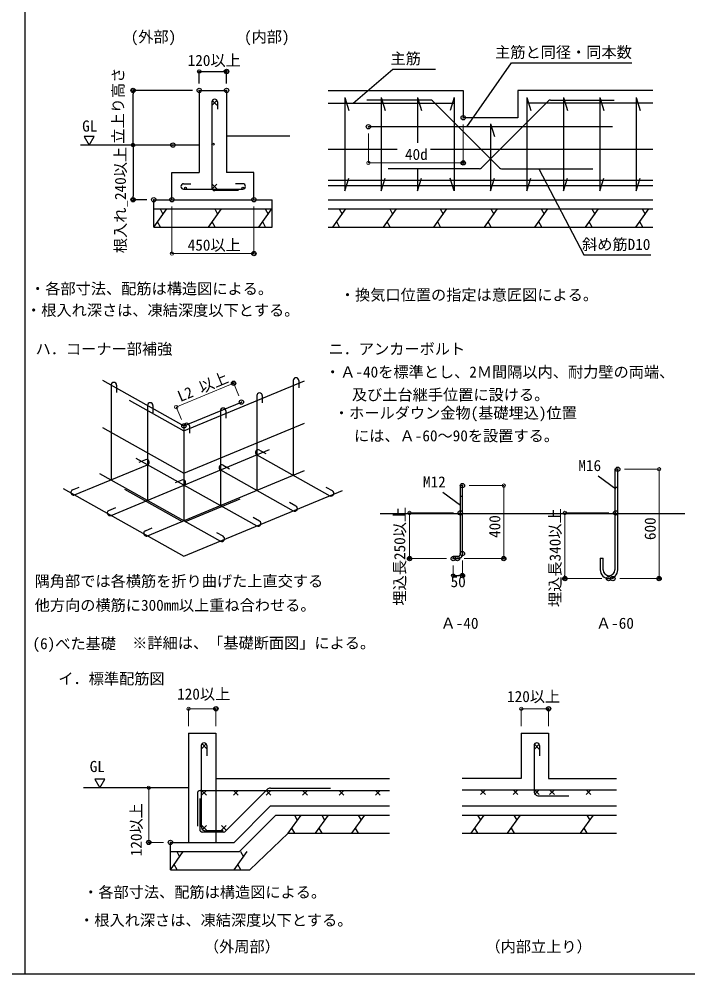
# Model space of a CAD drawing. Units: millimetres on the paper. Extents: x -183 to 185, y -106 to 144.
# Drawn here: x -91.8 to 0.7, y -106 to 26 of the extents above; entities that cross this region are included whole.
import ezdxf
from ezdxf.enums import TextEntityAlignment as Align

# ---------------------------------------------------------------- set-up
doc = ezdxf.new("R2010")
doc.units = ezdxf.units.MM
doc.header["$PDMODE"] = 32
doc.header["$PDSIZE"] = 0.6
doc.layers.add('0-2_文字', color=7, linetype='Continuous', lineweight=25)
doc.styles.add('ＭＳ ゴシック', font='')
doc.styles.get('ＭＳ ゴシック').set_extended_font_data('MS Gothic')

msp = doc.modelspace()

# ---------------------------------------------------------------- linework, layer by layer
at = {"layer": '0-2_文字'}
for p, q in [((-90.966, 138.643), (-90.966, -106.049)), ((-29.807, 11.077), (-23.655, 19.934)), ((-23.655, 19.934), (-7.026, 19.934)), ((-66.832, 17.062), (-66.832, 18.764)), ((-63.052, 18.725), (-63.525, 18.725)), ((-63.052, 17.062), (-63.052, 18.764)), ((-45.565, 14.353), (-40.081, 19.057)), ((-40.081, 19.057), (-34.14, 19.057)), ((-67.777, 16.117), (-76.028, 16.117)), ((-75.989, 16.117), (-75.989, 15.644)), ((-66.832, 16.117), (-63.052, 16.117)), ((-66.832, 16.117), (-66.832, 4.777)), ((-63.052, 16.117), (-63.052, 4.777)), ((-49.021, 16.117), (-30.331, 16.117)), ((-30.331, 16.117), (-30.331, 12.337)), ((-22.771, 16.117), (-22.771, 12.337)), ((-4.082, 16.117), (-22.771, 16.117)), ((-64.412, 14.083), (-65.063, 14.734)), ((-65.063, 14.083), (-64.412, 14.734)), ((-46.711, 15.109), (-46.158, 13.334)), ((-46.711, 15.109), (-46.711, 2.2)), ((-34.85, 14.767), (-43.67, 14.767)), ((-41.671, 15.109), (-41.118, 13.334)), ((-41.671, 15.109), (-41.671, 2.2)), ((-36.631, 15.109), (-36.078, 13.334)), ((-36.631, 15.109), (-36.631, 8.855)), ((-34.583, 14.656), (-25.308, 5.381)), ((-31.591, 15.109), (-32.145, 13.334)), ((-31.591, 15.109), (-31.591, 2.2)), ((-18.52, 14.656), (-27.794, 5.381)), ((-21.511, 15.109), (-20.958, 13.334)), ((-21.511, 15.109), (-21.511, 2.2)), ((-18.252, 14.767), (-9.432, 14.767)), ((-16.471, 15.109), (-15.918, 13.334)), ((-16.471, 15.109), (-16.471, 2.2)), ((-11.431, 15.109), (-10.878, 13.334)), ((-11.431, 15.109), (-11.431, 2.2)), ((-6.391, 15.109), (-5.838, 13.334)), ((-6.391, 15.109), (-6.391, 2.2)), ((-65.076, 14.518), (-65.076, 2.626)), ((-64.32, 14.518), (-64.32, 13.51)), ((-49.021, 14.353), (-31.591, 14.353)), ((-4.082, 14.353), (-21.511, 14.353)), ((-22.771, 12.337), (-30.331, 12.337)), ((-9.667, 11.077), (-43.435, 11.077)), ((-26.551, 11.489), (-25.998, 9.714)), ((-26.551, 11.489), (-26.551, 2.2)), ((-82.732, 9.752), (-82.042, 8.557)), ((-81.352, 9.752), (-82.732, 9.752)), ((-82.042, 8.557), (-81.352, 9.752)), ((-63.052, 9.817), (-54.292, 9.817)), ((-66.832, 8.557), (-83.239, 8.557)), ((-71.431, 8.557), (-76.028, 8.557)), ((-71.431, 8.557), (-76.028, 8.557)), ((-49.021, 7.96), (-39.441, 7.96)), ((-34.834, 7.96), (-4.082, 7.96)), ((-36.631, 5.332), (-36.631, 2.2)), ((-70.612, 4.777), (-66.832, 4.777)), ((-70.612, 0.997), (-70.612, 4.777)), ((-46.711, 2.2), (-46.158, 3.974)), ((-41.671, 2.2), (-41.118, 3.974)), ((-28.062, 5.27), (-40.685, 5.27)), ((-36.631, 2.2), (-36.078, 3.974)), ((-31.591, 2.2), (-32.145, 3.974)), ((-26.551, 2.2), (-25.998, 3.974)), ((-25.041, 5.27), (-12.417, 5.27)), ((-21.511, 2.2), (-20.958, 3.974)), ((-16.471, 2.2), (-15.918, 3.974)), ((-11.431, 2.2), (-10.878, 3.974)), ((-6.391, 2.2), (-5.838, 3.974)), ((-68.998, 3.208), (-67.99, 3.208)), ((-64.412, 2.481), (-65.063, 3.132)), ((-65.063, 2.481), (-64.412, 3.132)), ((-60.815, 3.208), (-61.823, 3.208)), ((-49.021, 3.712), (-4.082, 3.712)), ((-49.021, 2.956), (-4.082, 2.956)), ((-75.989, 0.997), (-75.989, 1.469)), ((-68.998, 2.452), (-60.815, 2.452)), ((-61.391, 2.248), (-64.698, 2.248)), ((-74.077, 0.997), (-76.028, 0.997)), ((-73.132, -2.783), (-73.132, 0.997)), ((-73.132, 0.997), (-66.832, 0.997)), ((-66.832, 0.997), (-56.752, 0.997)), ((-56.752, -2.783), (-56.752, 0.997)), ((-49.021, 0.997), (-4.082, 0.997)), ((-73.132, -2.783), (-71.339, -0.263)), ((-73.132, -0.263), (-56.752, -0.263)), ((-72.254, -0.263), (-71.852, -0.984)), ((-65.572, -2.783), (-63.779, -0.263)), ((-64.694, -0.263), (-64.292, -0.984)), ((-58.586, -2.783), (-56.792, -0.263)), ((-57.708, -0.263), (-57.305, -0.984)), ((-49.021, -0.263), (-4.082, -0.263)), ((-48.357, -2.783), (-46.563, -0.263)), ((-47.479, -0.263), (-47.076, -0.984)), ((-41.37, -2.783), (-39.577, -0.263)), ((-40.492, -0.263), (-40.09, -0.984)), ((-34.384, -2.783), (-32.59, -0.263)), ((-33.505, -0.263), (-33.103, -0.984)), ((-27.397, -2.783), (-25.603, -0.263)), ((-26.519, -0.263), (-26.116, -0.984)), ((-20.411, -2.783), (-18.617, -0.263)), ((-19.532, -0.263), (-19.13, -0.984)), ((-13.424, -2.783), (-11.63, -0.263)), ((-12.546, -0.263), (-12.143, -0.984)), ((-6.437, -2.783), (-4.644, -0.263)), ((-5.559, -0.263), (-5.157, -0.984)), ((-72.2, -2.783), (-72.603, -2.063)), ((-64.64, -2.783), (-65.043, -2.063)), ((-57.654, -2.783), (-58.056, -2.063)), ((-47.425, -2.783), (-47.827, -2.063)), ((-40.438, -2.783), (-40.841, -2.063)), ((-33.451, -2.783), (-33.854, -2.063)), ((-26.465, -2.783), (-26.867, -2.063)), ((-19.478, -2.783), (-19.881, -2.063)), ((-12.492, -2.783), (-12.894, -2.063)), ((-5.505, -2.783), (-5.908, -2.063)), ((-73.132, -2.783), (-56.752, -2.783)), ((-49.021, -2.783), (-4.082, -2.783)), ((-80.224, -23.969), (-68.95, -30.282)), ((-79.03, -24.637), (-79.03, -37.741)), ((-78.274, -24.637), (-78.274, -25.645)), ((-68.95, -30.975), (-52.261, -24.045)), ((-53.83, -24.003), (-53.83, -37.107)), ((-53.074, -24.003), (-53.074, -25.011)), ((-58.87, -26.096), (-58.87, -39.2)), ((-58.114, -26.096), (-58.114, -27.104)), ((-76.517, -26.738), (-68.95, -30.975)), ((-73.99, -27.459), (-73.99, -40.563)), ((-73.234, -27.459), (-73.234, -28.467)), ((-68.95, -30.282), (-61.012, -26.986)), ((-63.91, -28.189), (-63.91, -41.293)), ((-63.154, -28.189), (-63.154, -29.197)), ((-68.95, -36.834), (-52.261, -29.903)), ((-68.95, -30.282), (-68.95, -43.385)), ((-68.194, -30.282), (-68.194, -31.29)), ((-80.224, -30.52), (-68.95, -36.834)), ((-79.03, -42.656), (-57.123, -33.559)), ((-58.87, -34.284), (-48.79, -39.929)), ((-58.501, -33.625), (-57.622, -34.117)), ((-75.592, -34.751), (-58.87, -44.115)), ((-74.28, -34.949), (-75.211, -35.336)), ((-84.07, -39.833), (-73.99, -35.648)), ((-80.632, -36.844), (-63.91, -46.208)), ((-73.99, -45.478), (-52.261, -36.455)), ((-63.91, -36.377), (-53.83, -42.022)), ((-63.541, -35.718), (-62.662, -36.21)), ((-8.953, -36.274), (-9.356, -36.274)), ((-9.356, -36.274), (-9.356, -50.184)), ((-8.953, -50.184), (-8.953, -36.274)), ((-69.24, -37.772), (-70.171, -38.159)), ((-11.671, -37.167), (-9.223, -38.985)), ((-85.672, -38.937), (-68.95, -48.301)), ((-84.36, -39.135), (-83.429, -38.749)), ((-77.162, -39.046), (-69.216, -43.496)), ((-68.95, -48.301), (-47.043, -39.204)), ((-48.421, -39.27), (-49.301, -38.777)), ((-33.161, -39.435), (-30.714, -41.253)), ((-30.444, -38.542), (-30.746, -38.542)), ((-30.746, -38.542), (-30.746, -48.068)), ((-30.444, -48.068), (-30.444, -38.542)), ((-8.953, -38.794), (-9.356, -38.794)), ((-68.733, -43.507), (-61.182, -40.371)), ((-53.461, -41.363), (-54.341, -40.87)), ((-30.444, -40.054), (-30.746, -40.054)), ((-79.32, -41.958), (-78.389, -41.571)), ((-58.501, -43.455), (-59.38, -42.963)), ((-41.814, -42.373), (0.324, -42.373)), ((-74.28, -44.78), (-73.349, -44.394)), ((-63.541, -45.548), (-64.421, -45.056)), ((-11.372, -48.572), (-10.969, -48.572)), ((-11.372, -48.572), (-11.372, -50.184)), ((-10.969, -50.184), (-10.969, -48.572)), ((-30.444, -50.983), (-30.916, -50.983)), ((-16.255, -51.394), (-16.255, -50.922)), ((-68.312, -72.748), (-64.532, -72.748)), ((-68.312, -72.748), (-68.312, -87.868)), ((-64.532, -72.748), (-64.532, -79.048)), ((-22.293, -72.748), (-22.293, -79.048)), ((-22.293, -72.748), (-18.513, -72.748)), ((-18.513, -72.748), (-18.513, -79.048)), ((-66.555, -74.472), (-66.555, -85.631)), ((-66.494, -74.865), (-65.843, -74.214)), ((-65.843, -74.865), (-66.494, -74.214)), ((-65.799, -74.472), (-65.799, -75.904)), ((-20.537, -74.472), (-20.537, -80.799)), ((-20.489, -74.958), (-19.838, -74.307)), ((-19.838, -74.958), (-20.489, -74.307)), ((-19.781, -74.472), (-19.781, -75.904)), ((-64.532, -79.048), (-64.532, -87.868)), ((-64.532, -79.048), (-40.516, -79.048)), ((-22.293, -79.048), (-30.456, -79.048)), ((-18.513, -79.048), (-9.136, -79.048)), ((-68.312, -80.308), (-82.851, -80.308)), ((-69.257, -80.308), (-73.855, -80.308)), ((-56.986, -80.372), (-48.664, -80.372)), ((-67.094, -81.083), (-67.094, -85.626)), ((-66.778, -81.798), (-66.778, -86.054)), ((-66.716, -80.705), (-40.516, -80.705)), ((-66.506, -81.335), (-65.855, -80.684)), ((-65.855, -81.335), (-66.506, -80.684)), ((-63.197, -86.322), (-57.431, -80.557)), ((-61.434, -81.335), (-62.085, -80.684)), ((-62.085, -81.335), (-61.434, -80.684)), ((-57.576, -81.335), (-56.925, -80.684)), ((-56.925, -81.335), (-57.576, -80.684)), ((-52.536, -81.335), (-51.885, -80.684)), ((-51.885, -81.335), (-52.536, -80.684)), ((-46.845, -81.335), (-47.496, -80.684)), ((-47.496, -81.335), (-46.845, -80.684)), ((-42.456, -81.335), (-41.805, -80.684)), ((-41.805, -81.335), (-42.456, -80.684)), ((-30.456, -80.6), (-9.136, -80.6)), ((-27.269, -81.229), (-27.92, -80.578)), ((-27.92, -81.229), (-27.269, -80.578)), ((-23.412, -81.229), (-22.761, -80.578)), ((-22.761, -81.229), (-23.412, -80.578)), ((-19.838, -81.229), (-20.489, -80.578)), ((-20.489, -81.229), (-19.838, -80.578)), ((-19.907, -81.429), (-15.719, -81.429)), ((-18.372, -81.229), (-17.721, -80.578)), ((-17.721, -81.229), (-18.372, -80.578)), ((-12.681, -81.229), (-13.332, -80.578)), ((-13.332, -81.229), (-12.681, -80.578)), ((-62.012, -87.868), (-56.972, -82.828)), ((-56.972, -82.828), (-40.516, -82.828)), ((-30.456, -82.828), (-9.136, -82.828)), ((-61.291, -89.128), (-56.248, -84.083)), ((-56.248, -84.083), (-40.516, -84.083)), ((-54.553, -86.6), (-52.76, -84.08)), ((-53.675, -84.08), (-53.272, -84.801)), ((-50.773, -86.6), (-48.979, -84.08)), ((-49.895, -84.08), (-49.492, -84.801)), ((-45.733, -86.6), (-43.939, -84.08)), ((-44.855, -84.08), (-44.452, -84.801)), ((-30.456, -84.083), (-9.136, -84.083)), ((-29.228, -86.6), (-27.434, -84.08)), ((-28.35, -84.08), (-27.947, -84.801)), ((-24.188, -86.6), (-22.394, -84.08)), ((-23.31, -84.08), (-22.907, -84.801)), ((-14.108, -86.6), (-12.314, -84.08)), ((-13.23, -84.08), (-12.827, -84.801)), ((-66.494, -86.194), (-65.843, -85.543)), ((-65.843, -86.194), (-66.494, -85.543)), ((-63.1, -86.194), (-63.751, -85.543)), ((-63.751, -86.194), (-63.1, -85.543)), ((-63.464, -86.432), (-66.4, -86.432)), ((-63.521, -86.261), (-65.925, -86.261)), ((-59.85, -91.648), (-54.553, -86.6)), ((-54.553, -86.6), (-40.516, -86.6)), ((-53.621, -86.6), (-54.024, -85.88)), ((-49.841, -86.6), (-50.244, -85.88)), ((-44.801, -86.6), (-45.204, -85.88)), ((-30.456, -86.6), (-9.136, -86.6)), ((-28.296, -86.6), (-28.699, -85.88)), ((-23.256, -86.6), (-23.659, -85.88)), ((-13.176, -86.6), (-13.579, -85.88)), ((-70.832, -91.648), (-70.832, -87.868)), ((-70.832, -87.868), (-68.312, -87.868)), ((-68.312, -87.868), (-62.012, -87.868)), ((-70.832, -91.648), (-69.038, -89.128)), ((-70.832, -89.128), (-61.291, -89.128)), ((-69.953, -89.128), (-69.551, -89.849)), ((-62.014, -91.648), (-60.22, -89.128)), ((-61.136, -89.128), (-60.733, -89.849)), ((-69.899, -91.648), (-70.302, -90.928)), ((-61.082, -91.648), (-61.484, -90.928)), ((-70.832, -91.648), (-59.85, -91.648)), ((-183.103, -106.049), (185.447, -106.049))]:
    msp.add_line(p, q, dxfattribs=at)
at = {"layer": '0-2_文字', "color": 4, "lineweight": 18}
for p, q in [((-30.331, 11.392), (-30.331, 6.047)), ((-43.435, 10.132), (-43.435, 6.047)), ((-43.435, 6.086), (-42.963, 6.086)), ((-42.963, 6.086), (-30.804, 6.086)), ((-30.331, 6.086), (-30.804, 6.086)), ((-70.612, 0.052), (-70.612, -6.494)), ((-59.272, 0.052), (-59.272, -6.494)), ((-59.272, -6.454), (-59.745, -6.454)), ((-69.595, -27.498), (-62.529, -24.564)), ((-62.093, -24.383), (-62.529, -24.564)), ((-61.375, -26.113), (-62.108, -24.346)), ((-69.313, -29.409), (-70.046, -27.643)), ((-70.031, -27.679), (-69.595, -27.498)), ((-8.008, -36.274), (-3.196, -36.274)), ((-3.236, -36.274), (-3.236, -36.747)), ((-3.236, -36.747), (-3.236, -50.922)), ((-29.499, -38.542), (-24.687, -38.542)), ((-31.691, -42.322), (-37.785, -42.322)), ((-37.746, -42.322), (-37.746, -42.795)), ((-37.746, -42.795), (-37.746, -48.15)), ((-10.201, -42.322), (-16.295, -42.322)), ((-16.255, -42.322), (-16.255, -42.795)), ((-16.255, -42.795), (-16.255, -50.922)), ((-32.649, -48.622), (-37.785, -48.622)), ((-37.746, -48.622), (-37.746, -48.15)), ((-30.179, -48.622), (-24.687, -48.622)), ((-24.726, -48.622), (-24.726, -48.15)), ((-31.704, -49.567), (-31.704, -51.022)), ((-30.444, -48.887), (-30.444, -51.022)), ((-11.158, -51.394), (-16.295, -51.394)), ((-8.689, -51.394), (-3.196, -51.394)), ((-3.236, -51.394), (-3.236, -50.922)), ((-68.312, -71.803), (-68.312, -69.349)), ((-64.532, -69.388), (-65.004, -69.388)), ((-64.532, -71.803), (-64.532, -69.349)), ((-22.293, -71.803), (-22.293, -69.349)), ((-18.513, -69.388), (-18.985, -69.388)), ((-18.513, -71.803), (-18.513, -69.349)), ((-71.777, -87.868), (-73.855, -87.868)), ((-73.815, -87.868), (-73.815, -87.396))]:
    msp.add_line(p, q, dxfattribs=at)
at = {"layer": '0-2_文字'}
for points in [[(-66.832, 18.725), (-66.36, 18.725), (-63.525, 18.725)], [(-75.989, 8.557), (-75.989, 9.029), (-75.989, 15.644)], [(-75.989, 8.557), (-75.989, 8.084), (-75.989, 1.469)], [(-59.272, 0.997), (-59.272, 4.777), (-63.052, 4.777)], [(-19.854, 5.27), (-13.632, -6.634), (-4.39, -6.634)], [(-30.998, -48.32), (-31.704, -48.32), (-31.704, -48.622), (-30.998, -48.622)], [(-31.704, -50.983), (-31.231, -50.983), (-30.916, -50.983)]]:
    msp.add_lwpolyline(points, dxfattribs=at)
at = {"layer": '0-2_文字', "color": 4, "lineweight": 18}
for points in [[(-70.612, -6.454), (-70.14, -6.454), (-59.745, -6.454)], [(-24.726, -38.542), (-24.726, -39.015), (-24.726, -48.15)], [(-68.312, -69.388), (-67.839, -69.388), (-65.004, -69.388)], [(-22.293, -69.388), (-21.82, -69.388), (-18.985, -69.388)], [(-73.815, -80.308), (-73.815, -80.781), (-73.815, -87.396)]]:
    msp.add_lwpolyline(points, dxfattribs=at)
at = {"layer": '0-2_文字'}
msp.add_lwpolyline([(-79.894, -79.113), (-81.273, -79.113), (-80.583, -80.308)], close=True, dxfattribs=at)
for centre, radius in [((-66.832, 18.725), 0.236), ((-63.052, 18.725), 0.236), ((-63.052, 18.725), 0.236), ((-75.989, 16.117), 0.236), ((-75.989, 16.117), 0.236), ((-75.989, 8.557), 0.236), ((-75.989, 8.557), 0.236), ((-64.939, 8.67), 0.145), ((-30.331, 6.086), 0.236), ((-68.744, 2.593), 0.145), ((-60.806, 2.593), 0.145), ((-75.989, 0.997), 0.236), ((-75.989, 0.997), 0.236), ((-37.746, -48.622), 0.236), ((-31.704, -50.983), 0.236), ((-30.444, -50.983), 0.236), ((-30.444, -50.983), 0.236), ((-16.255, -51.394), 0.236), ((-3.236, -51.394), 0.236)]:
    msp.add_circle(centre, radius, dxfattribs=at)
at = {"layer": '0-2_文字', "color": 4, "lineweight": 18}
for centre in [(-43.435, 6.086), (-30.331, 6.086), (-70.612, -6.454), (-59.272, -6.454), (-59.272, -6.454), (-62.093, -24.383), (-62.093, -24.383), (-70.031, -27.679), (-3.236, -36.274), (-24.726, -38.542), (-37.746, -42.322), (-16.255, -42.322), (-37.746, -48.622), (-24.726, -48.622), (-24.726, -48.622), (-16.255, -51.394), (-3.236, -51.394), (-68.312, -69.388), (-64.532, -69.388), (-64.532, -69.388), (-22.293, -69.388), (-18.513, -69.388), (-18.513, -69.388), (-73.815, -80.308), (-73.815, -87.868), (-73.815, -87.868)]:
    msp.add_circle(centre, 0.236, dxfattribs=at)
at = {"layer": '0-2_文字'}
for centre, radius, start, end in [((-64.698, 14.518), 0.378, 0, 180), ((-34.85, 14.389), 0.378, 45, 90), ((-18.252, 14.389), 0.378, 90, 135), ((-28.062, 5.648), 0.378, 270, 315), ((-25.041, 5.648), 0.378, 225, 270), ((-68.998, 2.83), 0.378, 90, 270), ((-60.815, 2.83), 0.378, 270, 90), ((-64.698, 2.626), 0.378, 180, 270), ((-53.452, -24.003), 0.378, 0, 180), ((-78.652, -24.637), 0.378, 0, 180), ((-58.492, -26.096), 0.378, 0, 180), ((-73.612, -27.459), 0.378, 0, 180), ((-63.532, -28.189), 0.378, 0, 180), ((-68.572, -30.282), 0.378, 0, 180), ((-58.686, -33.955), 0.378, 60.7505, 240.7505), ((-74.135, -35.299), 0.378, 292.55058, 112.55058), ((-63.726, -36.047), 0.378, 60.7505, 240.7505), ((-69.095, -38.121), 0.378, 292.55058, 112.55058), ((-84.215, -39.484), 0.378, 112.55058, 292.55058), ((-48.606, -39.6), 0.378, 240.7505, 60.7505), ((-79.175, -42.307), 0.378, 112.55058, 292.55058), ((-53.646, -41.692), 0.378, 240.7505, 60.7505), ((-58.686, -43.785), 0.378, 240.7505, 60.7505), ((-74.135, -45.129), 0.378, 112.55058, 292.55058), ((-63.726, -45.878), 0.378, 240.7505, 60.7505), ((-30.998, -48.068), 0.252, 270, 0), ((-30.998, -48.068), 0.554, 270, 0), ((-10.163, -50.184), 1.21, 180, 270), ((-10.163, -50.184), 0.806, 180, 270), ((-10.163, -50.184), 0.806, 270, 0), ((-10.163, -50.184), 1.21, 270, 0), ((-66.177, -74.472), 0.378, 0, 180), ((-20.159, -74.472), 0.378, 0, 180), ((-56.986, -81.002), 0.63, 90, 134.99734), ((-66.716, -81.083), 0.378, 90, 180), ((-19.907, -80.799), 0.63, 179.99999, 270), ((-65.925, -85.631), 0.63, 179.99999, 270), ((-66.4, -86.054), 0.378, 180, 269.99998), ((-63.464, -86.054), 0.378, 269.99999, 314.99735)]:
    msp.add_arc(centre, radius, start, end, dxfattribs=at)
for p in [(-63.052, 18.725), (-75.989, 16.117), (-66.832, 16.117), (-63.052, 16.117), (-30.331, 12.337), (-43.435, 11.077), (-70.486, 8.557), (-75.989, 0.997), (-73.132, 0.997), (-70.612, 0.997), (-59.272, 0.997), (-61.012, -26.986), (-68.95, -30.282), (-8.953, -36.274), (-30.444, -38.542), (-30.746, -42.322), (-9.256, -42.322), (-31.704, -48.622), (-31.124, -48.622), (-30.444, -47.942), (-30.444, -50.983), (-10.213, -51.394), (-9.634, -51.394), (-70.832, -87.868)]:
    msp.add_point(p, dxfattribs=at)
at = {"layer": '0-2_文字', "color": 4}
for p in [(-30.331, 6.086), (-59.272, -6.454), (-62.093, -24.383), (-37.746, -48.622), (-24.726, -48.622), (-16.255, -51.394), (-3.236, -51.394), (-64.532, -69.388), (-18.513, -69.388), (-73.815, -87.868)]:
    msp.add_point(p, dxfattribs=at)

# ---------------------------------------------------------------- texts
at = {"layer": '0-2_文字', "color": 4, "style": 'ＭＳ ゴシック'}
for s, p in [('(外部)', (-76.317, 22.292)), ('(内部)', (-60.642, 22.292)), ('120以上', (-68.434, 19.024)), ('主筋', (-40.387, 19.279)), ('主筋と同径・同本数', (-25.92, 20.156)), ('GL', (-83.026, 9.949)), ('40d', (-38.38, 6.034)), ('450以上', (-68.434, -6.507)), ('斜め筋D10', (-13.886, -6.412)), ('・各部寸法、配筋は構造図による。', (-90.232, -12.539)), ('・換気口位置の指定は意匠図による。', (-47.389, -13.394)), ('・根入れ深さは、凍結深度以下とする。', (-90.792, -15.517)), ('ハ．コーナー部補強', (-89.467, -20.872)), ('ニ．アンカーボルト', (-48.963, -20.872)), ('・Ａ-40を標準とし、2Ｍ間隔以内、耐力壁の両端、', (-49.435, -24.056)), ('\u3000及び土台継手位置に設ける。', (-47.825, -27.206)), ('・ホールダウン金物(基礎埋込)位置', (-48.21, -29.726)), ('\u3000には、Ａ-60～90を設置する。', (-47.527, -32.876)), ('M16', (-14.403, -36.989)), ('M12', (-35.893, -39.257)), ('隅角部では各横筋を折り曲げた上直交する', (-89.595, -52.971)), ('50', (-32.071, -53.043)), ('他方向の横筋に300mm以上重ね合わせる。', (-89.595, -56.307)), ('Ａ-40', (-33.458, -58.794)), ('Ａ-60', (-11.967, -58.794)), ('(6)べた基礎', (-89.899, -61.614)), ('※詳細は、「基礎断面図」による。', (-76.109, -61.523)), ('イ．標準配筋図', (-86.331, -66.465)), ('120以上', (-69.889, -68.585)), ('120以上', (-24.257, -68.924)), ('GL', (-81.989, -78.601)), ('・各部寸法、配筋は構造図による。', (-82.893, -95.977)), ('・根入れ深さは、凍結深度以下とする。', (-83.453, -99.85)), ('（外周部）', (-66.188, -103.508)), ('（内部立上り）', (-27.254, -103.508))]:
    msp.add_text(s, height=1.54, dxfattribs=at).set_placement(p, align=Align.BOTTOM_LEFT)
for s, rotation, p in [('立上り高さ', 90, (-76.832, 8.748)), ('根入れ_240以上', 90, (-76.511, -6.393)), ('L2 以上', 22.551, (-69.266, -27.418)), ('埋込長250以上', 90, (-37.882, -55.123)), ('埋込長340以上', 90, (-16.392, -55.321)), ('400', 90, (-24.737, -45.77)), ('600', 90, (-3.246, -46.067)), ('120以上', 90, (-74.326, -89.779))]:
    msp.add_text(s, height=1.54, rotation=rotation, dxfattribs=at).set_placement(p, align=Align.BOTTOM_LEFT)

doc.saveas('drawing.dxf')
